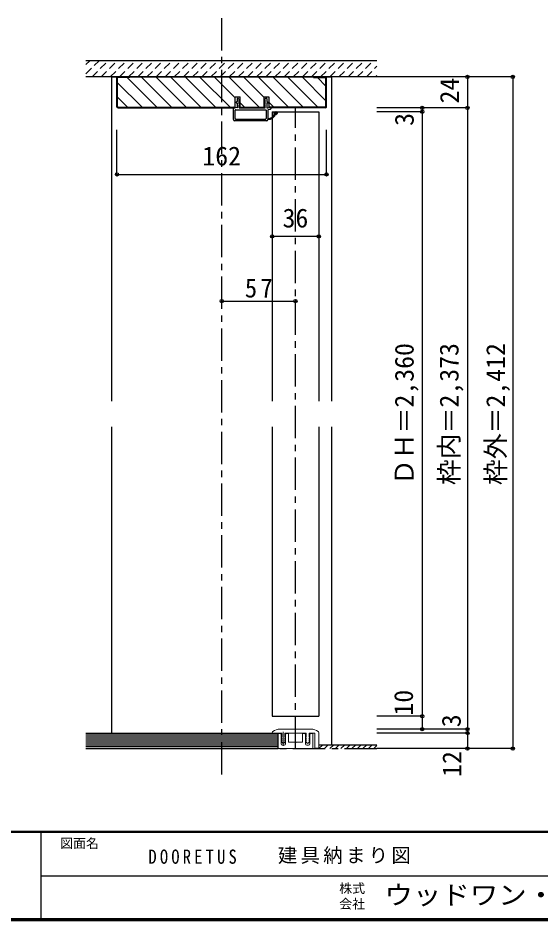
# Model space of a CAD drawing. Units: millimetres at full size, sheet at 1:5. Extents: x -973 to 977, y -718 to 696.
# Drawn here: x -16 to 388, y -701 to -2 of the extents above; entities that cross this region are included whole.
import ezdxf
from ezdxf.enums import TextEntityAlignment as Align

# ---------------------------------------------------------------- set-up
doc = ezdxf.new("R2010")
doc.units = ezdxf.units.MM
doc.header["$LTSCALE"] = 5
doc.header["$PDMODE"] = 32
doc.header["$PDSIZE"] = 2.5
doc.linetypes.add('CHAIN1', pattern=[8, 5, -1, 1, -1])
doc.linetypes.add('DASHED1', pattern=[1.8, 1.2, -0.6])
for name, color, linetype in [('0-0_補助線', 7, 'Continuous'), ('0-1_通り芯', 4, 'CHAIN1'), ('0-3_仕上', 7, 'Continuous'), ('0-4_枠', 3, 'Continuous'), ('0-6_扉', 6, 'Continuous'), ('0-B_寸法', 4, 'Continuous'), ('0-C_ﾊｯﾁ', 4, 'DASHED1'), ('F-0_補助線', 7, 'Continuous'), ('F-1_通り芯', 6, 'Continuous'), ('F-A_文字', 7, 'Continuous')]:
    doc.layers.add(name, color=color, linetype=linetype)
doc.layers.add('0-7_金物', color=7, linetype='Continuous', lineweight=18)
doc.styles.add('ＭＳ ゴシック', font='')
doc.styles.get('ＭＳ ゴシック').set_extended_font_data('MS Gothic')

# ---------------------------------------------------------------- blocks, each defined once
blk = doc.blocks.new('2')
at = {"layer": '0-0_補助線'}
for p, q in [((-9.846, -9.622), (-9.846, 15.078)), ((-8.846, 16.078), (0.354, 16.078)), ((-8.846, 15.878), (0.637, 15.878)), ((-8.446, 14.378), (-8.446, -8.922)), ((-8.146, 14.678), (-1.546, 14.678)), ((-1.246, 14.378), (-1.246, -8.922)), ((0.154, 11.653), (2.154, 11.653)), ((0.154, 11.653), (0.154, -8.497)), ((2.154, 10.953), (2.154, 11.653)), ((3.154, 11.653), (2.512, 10.83)), ((3.154, 11.653), (6.154, 11.653)), ((4.154, 13.753), (4.154, 13.053)), ((5.154, 13.053), (4.512, 13.876)), ((7.154, 13.053), (5.154, 13.053)), ((6.154, 10.953), (6.154, 11.653)), ((7.558, 12.258), (6.516, 10.835)), ((-1.48, -10.622), (-8.846, -10.622)), ((-1.546, -9.222), (-8.146, -9.222)), ((-1.189, -10.85), (-0.732, -12.694)), ((0.354, -12.922), (-0.441, -12.922)), ((0.154, -8.497), (2.154, -8.497)), ((4.154, -9.897), (0.154, -9.897)), ((0.154, -9.897), (0.154, -10.622)), ((0.154, -10.622), (0.645, -12.548)), ((2.154, -7.797), (2.154, -8.497)), ((3.154, -8.497), (2.512, -7.674)), ((3.154, -8.497), (6.154, -8.497)), ((4.154, -10.597), (4.154, -9.897)), ((5.154, -9.897), (4.512, -10.72)), ((7.154, -9.897), (5.154, -9.897)), ((6.154, -7.797), (6.154, -8.497)), ((7.558, -9.101), (6.516, -7.679))]:
    blk.add_line(p, q, dxfattribs=at)
for points in [[(-9.646, 15.078), (-9.646, -9.622), (-9.846, -9.622)], [(4.154, 13.053), (0.154, 13.053), (0.649, 15.723)]]:
    blk.add_lwpolyline(points, dxfattribs=at)
for centre, radius, start, end in [((-8.846, 15.078), 1, 90, 180), ((-8.846, 15.078), 0.8, 90, 180), ((-8.146, 14.378), 0.3, 90, 180), ((-1.546, 14.378), 0.3, 0, 90), ((0.354, 15.778), 0.3, 349.49875, 90), ((2.354, 10.953), 0.2, 180, 322.03043), ((4.354, 13.753), 0.2, 37.96957, 180), ((6.354, 10.953), 0.2, 180, 323.78053), ((7.154, 12.553), 0.5, 323.78053, 90), ((-8.846, -9.622), 1, 180, 270), ((-2.846, -10.72), 6, 179.06153, 259.29815), ((-8.146, -8.922), 0.3, 180, 270), ((-2.846, -10.72), 5.3, 178.93757, 259.29815), ((-1.546, -8.922), 0.3, 270, 0), ((-1.48, -10.922), 0.3, 13.9282, 90), ((-0.441, -12.622), 0.3, 193.9282, 270), ((0.354, -12.622), 0.3, 270, 14.29438), ((2.354, -7.797), 0.2, 37.96957, 180), ((4.354, -10.597), 0.2, 180, 322.03043), ((6.354, -7.797), 0.2, 36.21947, 180), ((7.154, -9.397), 0.5, 270, 36.21947), ((-3.896, -16.272), 0.35, 259.29815, 79.29815)]:
    blk.add_arc(centre, radius, start, end, dxfattribs=at)
blk.add_point((-3.896, -16.622), dxfattribs=at)

msp = doc.modelspace()

# ---------------------------------------------------------------- linework, layer by layer
at = {"layer": '0-1_通り芯'}
for p, q in [((141.653, -587.5), (141.653, -2.5)), ((198.653, -567.5), (198.653, -72)), ((36.653, -567.5), (264.01, -567.5))]:
    msp.add_line(p, q, dxfattribs=at)
at = {"layer": '0-3_仕上', "color": 2}
for p, q in [((36.653, -555.5), (185.153, -555.5)), ((185.153, -567.5), (185.153, -555.5)), ((36.653, -567.5), (185.153, -567.5))]:
    msp.add_line(p, q, dxfattribs=at)
at = {"layer": '0-3_仕上'}
for p, q in [((36.653, -557), (185.153, -557)), ((36.653, -558.5), (185.153, -558.5)), ((36.653, -560), (185.153, -560)), ((36.653, -561.5), (185.153, -561.5)), ((36.653, -563), (185.153, -563)), ((36.653, -564.5), (185.153, -564.5)), ((216.653, -564.5), (261.653, -564.5)), ((36.653, -566), (185.153, -566))]:
    msp.add_line(p, q, dxfattribs=at)
at = {"layer": '0-4_枠', "color": 4}
for p, q in [((60.653, -48), (56.653, -48)), ((60.653, -48), (56.653, -48)), ((56.653, -298.75), (56.653, -48)), ((222.653, -48), (226.653, -48)), ((226.653, -298.75), (226.653, -48)), ((56.653, -555.5), (56.653, -318.75)), ((226.653, -564.5), (226.653, -318.75))]:
    msp.add_line(p, q, dxfattribs=at)
at = {"layer": '0-4_枠'}
for p, q in [((60.653, -48), (222.653, -48)), ((61.153, -71.086), (61.153, -48.5)), ((70.653, -48.5), (61.153, -48.5)), ((70.653, -48), (70.653, -48.5)), ((212.653, -48.5), (212.653, -48)), ((212.653, -48.5), (222.153, -48.5)), ((222.153, -71.086), (222.153, -48.5)), ((152.153, -63.5), (155.853, -63.5)), ((152.153, -72), (152.153, -63.5)), ((155.853, -72), (155.853, -63.5)), ((174.453, -72), (174.453, -63.5)), ((61.567, -71.5), (61.153, -71.086)), ((61.36, -72), (152.153, -72)), ((61.567, -71.5), (152.153, -71.5)), ((155.853, -71.5), (174.453, -71.5)), ((155.853, -72), (174.453, -72)), ((221.739, -71.5), (178.153, -71.5)), ((221.946, -72), (178.153, -72)), ((221.739, -71.5), (222.153, -71.086))]:
    msp.add_line(p, q, dxfattribs=at)
for points in [[(61.36, -72), (60.653, -71.293), (60.653, -48)], [(221.946, -72), (222.653, -71.293), (222.653, -48)], [(174.453, -63.5), (178.153, -63.5), (178.153, -72)]]:
    msp.add_lwpolyline(points, dxfattribs=at)
at = {"layer": '0-6_扉'}
for p, q in [((180.653, -75), (216.653, -75)), ((180.653, -75), (180.653, -298.75)), ((216.653, -75), (216.653, -298.75)), ((180.653, -318.75), (180.653, -542.5)), ((216.653, -318.75), (216.653, -542.5)), ((180.653, -542.5), (216.653, -542.5))]:
    msp.add_line(p, q, dxfattribs=at)
at = {"layer": '0-7_金物'}
for p, q in [((180.653, -555.017), (180.653, -555.5)), ((180.653, -555.5), (188.003, -555.5)), ((185.153, -567.5), (185.153, -555.8)), ((186.603, -555.8), (185.153, -555.8)), ((185.253, -567.5), (185.253, -555.8)), ((186.653, -552.5), (210.653, -552.5)), ((187.603, -558.05), (187.603, -556.8)), ((187.603, -558.05), (187.81, -558.396)), ((187.796, -558.846), (188.003, -558.5)), ((188.003, -555.5), (188.003, -558.5)), ((190.503, -555.5), (206.803, -555.5)), ((190.503, -555.5), (190.503, -558.5)), ((190.71, -558.846), (190.503, -558.5)), ((190.903, -558.05), (190.696, -558.396)), ((190.903, -558.05), (190.903, -556.8)), ((191.903, -555.8), (193.253, -555.8)), ((193.253, -555.8), (193.253, -562.5)), ((204.053, -555.8), (204.053, -562.5)), ((205.403, -555.8), (204.053, -555.8)), ((206.403, -558.05), (206.403, -556.8)), ((206.403, -558.05), (206.61, -558.396)), ((206.596, -558.846), (206.803, -558.5)), ((206.803, -555.5), (206.803, -558.5)), ((209.303, -555.5), (213.653, -555.5)), ((209.303, -555.5), (209.303, -558.5)), ((209.51, -558.846), (209.303, -558.5)), ((209.703, -558.05), (209.496, -558.396)), ((209.703, -558.05), (209.703, -556.8)), ((210.703, -555.8), (212.153, -555.8)), ((212.053, -555.8), (212.053, -567.5)), ((212.153, -555.8), (212.153, -567.5)), ((213.653, -555.5), (213.653, -567.2)), ((216.653, -555.017), (216.653, -567.2)), ((187.603, -559.05), (187.81, -558.704)), ((187.603, -563.8), (187.603, -559.05)), ((187.796, -559.154), (188.003, -559.5)), ((187.796, -560.346), (188.003, -560)), ((187.796, -560.654), (188.003, -561)), ((187.796, -561.846), (188.003, -561.5)), ((188.886, -563.34), (187.833, -562.204)), ((188.003, -559.5), (188.003, -560)), ((188.003, -561), (188.003, -561.5)), ((189.903, -564.8), (188.603, -564.8)), ((190.673, -562.204), (189.62, -563.34)), ((190.71, -559.154), (190.503, -559.5)), ((190.503, -559.5), (190.503, -560)), ((190.71, -560.346), (190.503, -560)), ((190.71, -560.654), (190.503, -561)), ((190.503, -561), (190.503, -561.5)), ((190.71, -561.846), (190.503, -561.5)), ((190.903, -559.05), (190.696, -558.704)), ((190.903, -563.8), (190.903, -559.05)), ((198.153, -562.5), (193.253, -562.5)), ((198.653, -563), (198.153, -562.5)), ((198.653, -563), (199.153, -562.5)), ((204.053, -562.5), (199.153, -562.5)), ((206.403, -559.05), (206.61, -558.704)), ((206.403, -563.8), (206.403, -559.05)), ((206.596, -559.154), (206.803, -559.5)), ((206.596, -560.346), (206.803, -560)), ((206.596, -560.654), (206.803, -561)), ((206.596, -561.846), (206.803, -561.5)), ((207.686, -563.34), (206.633, -562.204)), ((206.803, -559.5), (206.803, -560)), ((206.803, -561), (206.803, -561.5)), ((207.403, -564.8), (208.703, -564.8)), ((209.473, -562.204), (208.42, -563.34)), ((209.51, -559.154), (209.303, -559.5)), ((209.303, -559.5), (209.303, -560)), ((209.51, -560.346), (209.303, -560)), ((209.51, -560.654), (209.303, -561)), ((209.303, -561), (209.303, -561.5)), ((209.51, -561.846), (209.303, -561.5)), ((209.703, -559.05), (209.496, -558.704)), ((209.703, -563.8), (209.703, -559.05)), ((212.153, -567.5), (185.153, -567.5)), ((213.653, -567.2), (216.653, -567.2))]:
    msp.add_line(p, q, dxfattribs=at)
at = {"layer": '0-7_金物', "color": 4}
msp.add_line((189.253, -554.5), (189.253, -565.441), dxfattribs=at)
at = {"layer": '0-7_金物'}
for centre, radius, start, end in [((181.653, -555.017), 1, 123.74899, 180), ((186.653, -562.5), 10, 90, 123.74899), ((186.603, -556.8), 1, 0, 90), ((187.553, -558.55), 0.3, 329.05368, 30.94635), ((190.953, -558.55), 0.3, 149.05365, 210.94632), ((191.903, -556.8), 1, 90, 180), ((205.403, -556.8), 1, 0, 90), ((206.353, -558.55), 0.3, 329.05368, 30.94635), ((209.753, -558.55), 0.3, 149.05365, 210.94632), ((210.703, -556.8), 1, 90, 180), ((210.653, -562.5), 10, 56.25101, 90), ((215.653, -555.017), 1, 0, 56.25101), ((188.603, -563.8), 1, 180, 270), ((188.053, -559), 0.3, 149.05366, 210.94634), ((188.053, -560.5), 0.3, 149.05366, 210.94634), ((188.053, -562), 0.3, 149.05366, 222.83826), ((189.253, -563), 0.5, 222.83826, 317.16174), ((189.903, -563.8), 1, 270, 0), ((190.453, -562), 0.3, 317.16174, 30.94634), ((190.453, -559), 0.3, 329.05366, 30.94634), ((190.453, -560.5), 0.3, 329.05366, 30.94634), ((207.403, -563.8), 1, 180, 270), ((206.853, -559), 0.3, 149.05366, 210.94634), ((206.853, -560.5), 0.3, 149.05366, 210.94634), ((206.853, -562), 0.3, 149.05366, 222.83826), ((208.053, -563), 0.5, 222.83826, 317.16174), ((208.703, -563.8), 1, 270, 0), ((209.253, -562), 0.3, 317.16174, 30.94634), ((209.253, -559), 0.3, 329.05366, 30.94634), ((209.253, -560.5), 0.3, 329.05366, 30.94634)]:
    msp.add_arc(centre, radius, start, end, dxfattribs=at)
at = {"layer": '0-B_寸法', "linetype": 'DASHED1'}
for p, q in [((36.653, -38.537), (39.69, -35.5)), ((36.653, -45.608), (46.761, -35.5)), ((41.332, -48), (53.832, -35.5)), ((48.404, -48), (60.904, -35.5)), ((55.475, -48), (67.975, -35.5)), ((62.546, -48), (75.046, -35.5)), ((69.617, -48), (82.117, -35.5)), ((76.688, -48), (89.188, -35.5)), ((83.759, -48), (96.259, -35.5)), ((90.83, -48), (103.33, -35.5)), ((97.901, -48), (110.401, -35.5)), ((104.972, -48), (117.472, -35.5)), ((112.043, -48), (124.543, -35.5)), ((119.114, -48), (131.614, -35.5)), ((126.185, -48), (138.685, -35.5)), ((133.256, -48), (145.756, -35.5)), ((140.327, -48), (152.827, -35.5)), ((147.399, -48), (159.899, -35.5)), ((154.47, -48), (166.97, -35.5)), ((161.541, -48), (174.041, -35.5)), ((168.612, -48), (181.112, -35.5)), ((175.683, -48), (188.183, -35.5)), ((182.754, -48), (195.254, -35.5)), ((189.825, -48), (202.325, -35.5)), ((196.896, -48), (209.396, -35.5)), ((203.967, -48), (216.467, -35.5)), ((211.038, -48), (223.538, -35.5)), ((218.109, -48), (230.609, -35.5)), ((225.18, -48), (237.68, -35.5)), ((232.251, -48), (244.751, -35.5)), ((239.322, -48), (251.822, -35.5)), ((246.393, -48), (258.893, -35.5)), ((253.465, -48), (261.653, -39.812)), ((260.536, -48), (261.653, -46.883))]:
    msp.add_line(p, q, dxfattribs=at)
at = {"layer": '0-B_寸法', "color": 2}
for p, q in [((261.653, -35.5), (36.653, -35.5)), ((261.653, -48), (36.653, -48))]:
    msp.add_line(p, q, dxfattribs=at)
at = {"layer": '0-B_寸法'}
for p, q in [((56.653, -48), (60.653, -48)), ((366.653, -48), (261.653, -48)), ((331.653, -48), (331.653, -567.5)), ((366.653, -48), (366.653, -567.5)), ((331.653, -72), (261.653, -72)), ((296.653, -75), (261.653, -75)), ((296.653, -72), (296.653, -552.5)), ((60.653, -123.422), (60.653, -88.9)), ((222.653, -123.422), (222.653, -88.9)), ((60.653, -123.422), (222.653, -123.422)), ((216.653, -171.382), (180.653, -171.382)), ((141.653, -221.382), (198.653, -221.382)), ((296.653, -542.5), (261.653, -542.5)), ((331.653, -552.5), (261.653, -552.5)), ((331.653, -555.5), (261.653, -555.5)), ((366.653, -567.5), (261.653, -567.5))]:
    msp.add_line(p, q, dxfattribs=at)
at = {"layer": '0-B_寸法', "color": 7}
for p in [(331.653, -48), (366.653, -48), (296.653, -72), (296.653, -75), (331.653, -72), (60.653, -123.422), (222.653, -123.422), (180.653, -171.382), (216.653, -171.382), (141.653, -221.382), (198.653, -221.382), (296.653, -542.5), (296.653, -552.5), (331.653, -552.5), (331.653, -555.5), (331.653, -567.5), (366.653, -567.5)]:
    msp.add_point(p, dxfattribs=at)
at = {"layer": '0-C_ﾊｯﾁ', "linetype": 'Continuous'}
for p, q in [((68.486, -48.5), (91.487, -71.5)), ((79.3, -48), (102.8, -71.5)), ((90.614, -48), (114.114, -71.5)), ((101.927, -48), (125.428, -71.5)), ((113.241, -48), (136.741, -71.5)), ((124.555, -48), (148.055, -71.5)), ((135.869, -48), (152.153, -64.284)), ((147.182, -48), (170.683, -71.5)), ((158.496, -48), (174.453, -63.957)), ((169.81, -48), (193.31, -71.5)), ((181.124, -48), (204.624, -71.5)), ((192.437, -48), (215.937, -71.5)), ((203.751, -48), (222.153, -66.402)), ((215.565, -48.5), (222.153, -55.088)), ((61.153, -52.48), (80.173, -71.5)), ((61.153, -63.794), (68.859, -71.5)), ((155.853, -67.984), (159.369, -71.5)), ((178.153, -67.657), (181.996, -71.5)), ((216.821, -567.5), (219.821, -564.5)), ((221.064, -567.5), (224.064, -564.5)), ((225.307, -567.5), (228.307, -564.5)), ((229.549, -567.5), (232.549, -564.5)), ((233.792, -567.5), (236.792, -564.5)), ((238.035, -567.5), (241.035, -564.5)), ((242.277, -567.5), (245.277, -564.5)), ((246.52, -567.5), (249.52, -564.5)), ((250.762, -567.5), (253.762, -564.5)), ((255.005, -567.5), (258.005, -564.5)), ((259.248, -567.5), (261.653, -565.095))]:
    msp.add_line(p, q, dxfattribs=at)
at = {"layer": 'F-1_通り芯'}
for p, q in [((976.653, -631.667), (-973.347, -631.667)), ((976.653, -632.5), (-973.347, -632.5)), ((1.653, -632.5), (1.653, -699.167)), ((1.653, -665.833), (974.986, -665.834)), ((976.653, -699.167), (-973.347, -699.167)), ((976.653, -700), (-973.347, -700)), ((976.653, -700.833), (-973.347, -700.833))]:
    msp.add_line(p, q, dxfattribs=at)

# ---------------------------------------------------------------- block references
at = {"layer": '0-0_補助線', "rotation": 90}
msp.add_blockref('2', (166.731, -72.154), dxfattribs=at)

# ---------------------------------------------------------------- texts
at = {"layer": '0-B_寸法', "color": 7, "style": 'ＭＳ ゴシック'}
for s, p in [('24', (329.437, -68.571)), ('3', (294.49, -85.885)), ('ＤＨ＝2,360', (294.473, -363.75)), ('枠内＝2,373', (329.153, -363.75)), ('枠外＝2,412', (365.167, -363.75)), ('10', (293.944, -542)), ('3', (330.833, -550.983)), ('12', (331.344, -589.44))]:
    msp.add_text(s, height=14.66, rotation=90, dxfattribs=at).set_placement(p, align=Align.BOTTOM_LEFT)
for s, p in [('162', (126.653, -120.922)), ('36', (188.653, -168.882))]:
    msp.add_text(s, height=14.66, dxfattribs=at).set_placement(p, align=Align.BOTTOM_LEFT)
at = {"layer": '0-B_寸法', "color": 7, "insert": (159.528, -218.882), "char_height": 14.66, "attachment_point": 7, "style": 'ＭＳ ゴシック'}
msp.add_mtext('\\T1.27;\\W0.95;57', dxfattribs=at)
at = {"layer": 'F-0_補助線', "char_height": 11, "attachment_point": 7, "style": 'ＭＳ ゴシック'}
for s, insert in [('\\T1.39;\\W0.85;DOORETUS', (84.986, -656.798)), ('\\T1.17;建具納まり図', (185.035, -656.798))]:
    msp.add_mtext(s, dxfattribs=dict(at, insert=insert))
at = {"layer": 'F-A_文字', "style": 'ＭＳ ゴシック'}
for s, p in [('図面名', (16.653, -646.667)), ('株式', (232.486, -681.5)), ('会社', (232.486, -693.5))]:
    msp.add_text(s, height=7.331, dxfattribs=at).set_placement(p, align=Align.BOTTOM_LEFT)
at = {"layer": 'F-A_文字', "style": 'ＭＳ ゴシック', "width": 1.1}
msp.add_text('ウッドワン・・・', height=14.66, dxfattribs=at).set_placement((267.486, -692.5), align=Align.BOTTOM_LEFT)

doc.saveas('drawing.dxf')
